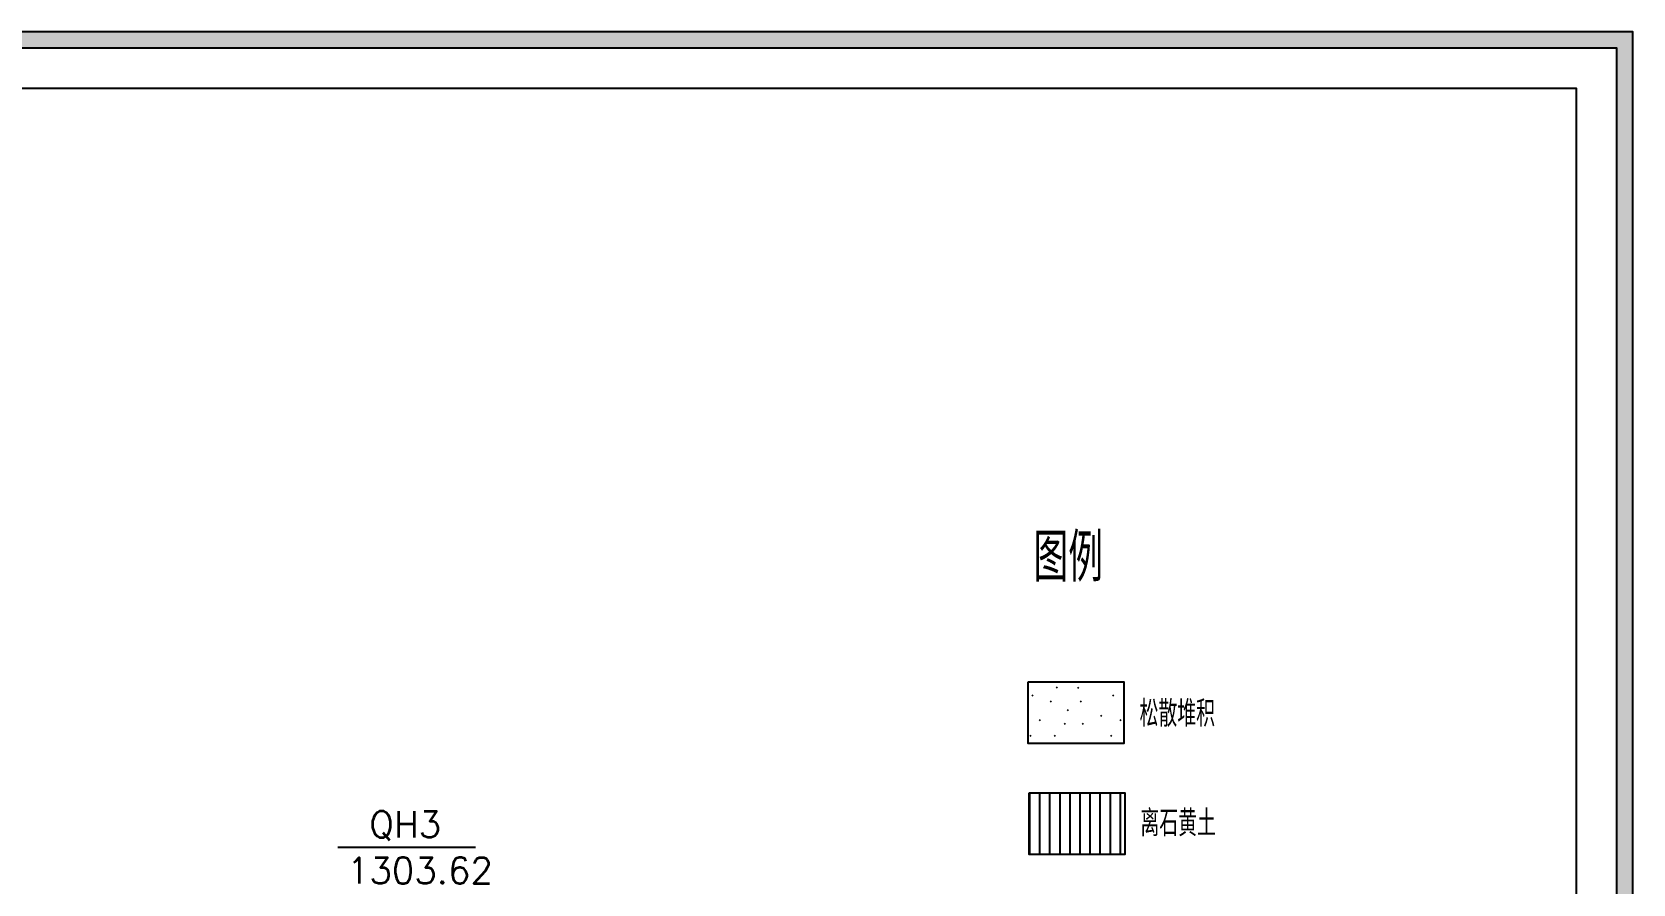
# Model space of a CAD drawing. Header units: millimetres. Extents: x 1392 to 3648, y 316 to 852.
# Drawn here: x 2118.2 to 2316.9, y 741.7 to 847.4 of the extents above; entities that cross this region are included whole.
import ezdxf

# ---------------------------------------------------------------- set-up
doc = ezdxf.new("R2010")
doc.units = ezdxf.units.MM
for name, color, linetype in [('图例', 250, 'Continuous'), ('图签图框', 7, 'Continuous'), ('钻孔', 250, 'Continuous')]:
    doc.layers.add(name, color=color, linetype=linetype)
doc.styles.get("Standard").update_dxf_attribs({"font": 'txt', "bigfont": 'gbcbig.shx'})

msp = doc.modelspace()

# ---------------------------------------------------------------- hatches: boundary and pattern name
at = {"layer": '图例'}
h = msp.add_hatch(dxfattribs=at)
h.set_pattern_fill('QF02', color=256, scale=10, style=0, pattern_type=2)
h.set_pattern_definition([(315, (1394.5476, 314.402), (2e-15, 10.000003), [0.17678, -13.9654]), (315, (1388.5476, 311.652), (2e-15, 10.000003), [0.17678, -13.9654]), (315, (1388.2976, 314.402), (2e-15, 10.000003), [0.17678, -13.9654]), (225, (1388.071, 316.0655), (1e-15, 10.000003), [0.17678, -13.9654]), (315, (1390.7976, 312.652), (-10.000003, 2e-15), [0.17678, -13.9654]), (225, (1393.321, 312.0655), (-10.000003, 1e-15), [0.17678, -13.9654]), (315, (1392.2976, 315.152), (2e-15, 10.000003), [0.17678, -13.9654]), (315, (1389.7976, 318.902), (2e-15, 10.000003), [0.17678, -13.9654]), (315, (1387.7976, 319.152), (2e-15, 10.000003), [0.17678, -13.9654]), (315, (1390.5476, 317.152), (2e-15, 10.000003), [0.17678, -13.9654]), (225, (1392.821, 317.3155), (1e-15, 10.000003), [0.17678, -13.9654]), (225, (1394.321, 318.5655), (1e-15, 10.000003), [0.17678, -13.9654]), (315, (1392.0476, 320.152), (2e-15, 10.000003), [0.17678, -13.9654]), (315, (1396.2976, 311.652), (-10.000003, 2e-15), [0.17678, -13.9654]), (225, (1396.821, 313.3155), (-10.000003, 1e-15), [0.17678, -13.9654]), (315, (1395.2976, 316.152), (2e-15, 10.000003), [0.17678, -13.9654]), (315, (1395.0476, 320.152), (2e-15, 10.000003), [0.17678, -13.9654])])
h.paths.add_polyline_path([(2253.7, 766.79), (2241.84, 766.79), (2241.84, 759.14), (2253.7, 759.14)])
at = {"layer": '图签图框'}
h = msp.add_hatch(color=256, dxfattribs=at)
h.paths.add_polyline_path([(1392.14, 315.66), (2316.89, 315.66), (2316.89, 847.4), (1392.14, 847.4)])
h.paths.add_polyline_path([(1394.14, 317.66), (2314.89, 317.66), (2314.89, 845.4), (1394.14, 845.4)], flags=16)
at = {"layer": '钻孔'}
h = msp.add_hatch(dxfattribs=at)
h.set_pattern_fill('ANSI31', color=0, scale=10, angle=45, style=0)
h.set_pattern_definition([(90, (1387.0476, 310.902), (-1.25, 2e-16), [])])
h.paths.add_polyline_path([(2253.83, 745.35), (2253.83, 753), (2241.97, 753), (2241.97, 745.35)])

# ---------------------------------------------------------------- linework, layer by layer
at = {"layer": '图例', "elevation": 1305}
msp.add_lwpolyline([(2241.84, 766.79), (2253.7, 766.79), (2253.7, 759.14), (2241.84, 759.14)], close=True, dxfattribs=at)
at = {"layer": '图例', "color": 0, "elevation": 1305}
msp.add_lwpolyline([(2241.97, 753), (2253.83, 753), (2253.83, 745.35), (2241.97, 745.35)], close=True, dxfattribs=at)
at = {"layer": '图签图框'}
for points in [[(1392.14, 315.66), (2316.89, 315.66), (2316.89, 847.4), (1392.14, 847.4)], [(1394.14, 317.66), (2314.89, 317.66), (2314.89, 845.4), (1394.14, 845.4)], [(1399.14, 322.66), (2309.89, 322.66), (2309.89, 840.4), (1399.14, 840.4)]]:
    msp.add_lwpolyline(points, close=True, dxfattribs=at)
at = {"layer": '钻孔', "linetype": 'Continuous'}
msp.add_line((2156.2, 746.28), (2173.26, 746.28), dxfattribs=at)

# ---------------------------------------------------------------- texts
at = {"layer": '图例'}
msp.add_text('图例', height=6, dxfattribs=at).set_placement((2242.5, 779.21, 2787))
at = {"layer": '图例', "color": 0}
for s, p in [('松散堆积', (2255.67, 761.21)), ('松散堆积', (2255.67, 761.21)), ('离石黄土', (2255.78, 747.63)), ('离石黄土', (2255.78, 747.63))]:
    msp.add_text(s, height=3.25, dxfattribs=at).set_placement(p)
at = {"layer": '钻孔', "char_height": 3.25, "width": 25.179, "attachment_point": 1}
for s, insert in [('QH3', (2160.09, 750.72)), ('1303.62', (2157.32, 745))]:
    msp.add_mtext(s, dxfattribs=dict(at, insert=insert))

doc.saveas('drawing.dxf')
